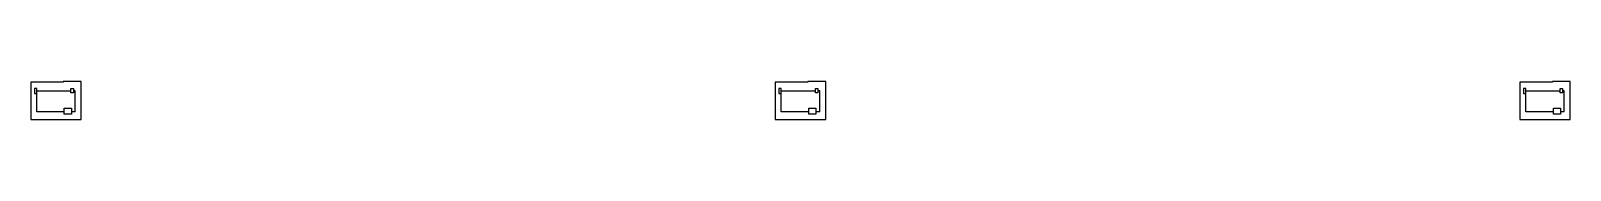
# Model space of a CAD drawing. Header units: metres. Extents: x -681087 to 1033303, y 74272 to 2630761.
# Drawn here: x -681087 to -420567, y 2489928 to 2496314 of the extents above; entities that cross this region are included whole.
import ezdxf

# ---------------------------------------------------------------- set-up
doc = ezdxf.new("R2010")
doc.units = ezdxf.units.M
doc.layers.add('SKELETON_CLEAN', color=7, linetype='Continuous')
doc.layers.add('SKELETON_ORIGINAL', color=8, linetype='Continuous')

msp = doc.modelspace()

# ---------------------------------------------------------------- linework, layer by layer
at = {"layer": 'SKELETON_CLEAN'}
for p, q in [((-681087, 2496198), (-681087, 2489928)), ((-675587, 2496198), (-681087, 2496198)), ((-672567, 2496314), (-675587, 2496314)), ((-675587, 2496314), (-675587, 2496198)), ((-672567, 2489928), (-672567, 2496314)), ((-555087, 2496198), (-555087, 2489928)), ((-549587, 2496198), (-555087, 2496198)), ((-546567, 2496314), (-549587, 2496314)), ((-549587, 2496314), (-549587, 2496198)), ((-546567, 2489928), (-546567, 2496314)), ((-429087, 2496198), (-429087, 2489928)), ((-423587, 2496198), (-429087, 2496198)), ((-420567, 2496314), (-423587, 2496314)), ((-423587, 2496314), (-423587, 2496198)), ((-420567, 2489928), (-420567, 2496314)), ((-680087, 2495148), (-680487, 2495148)), ((-680487, 2495148), (-680487, 2494298)), ((-680487, 2494298), (-680087, 2494298)), ((-680087, 2494298), (-680087, 2495148)), ((-680087, 2491228), (-680087, 2494748)), ((-680087, 2494748), (-674287, 2494748)), ((-674287, 2494398), (-674287, 2495148)), ((-674287, 2495148), (-673887, 2495148)), ((-673887, 2494398), (-674287, 2494398)), ((-673887, 2495148), (-673887, 2494398)), ((-673567, 2494748), (-673887, 2494748)), ((-673567, 2491228), (-673567, 2494748)), ((-554087, 2495148), (-554487, 2495148)), ((-554487, 2495148), (-554487, 2494298)), ((-554487, 2494298), (-554087, 2494298)), ((-554087, 2494298), (-554087, 2495148)), ((-554087, 2491228), (-554087, 2494748)), ((-554087, 2494748), (-548287, 2494748)), ((-548287, 2494398), (-548287, 2495148)), ((-548287, 2495148), (-547887, 2495148)), ((-547887, 2494398), (-548287, 2494398)), ((-547887, 2495148), (-547887, 2494398)), ((-547567, 2494748), (-547887, 2494748)), ((-547567, 2491228), (-547567, 2494748)), ((-428087, 2495148), (-428487, 2495148)), ((-428487, 2495148), (-428487, 2494298)), ((-428487, 2494298), (-428087, 2494298)), ((-428087, 2494298), (-428087, 2495148)), ((-428087, 2491228), (-428087, 2494748)), ((-428087, 2494748), (-422287, 2494748)), ((-422287, 2494398), (-422287, 2495148)), ((-422287, 2495148), (-421887, 2495148)), ((-421887, 2494398), (-422287, 2494398)), ((-421887, 2495148), (-421887, 2494398)), ((-421567, 2494748), (-421887, 2494748)), ((-421567, 2491228), (-421567, 2494748)), ((-675417, 2491228), (-680087, 2491228)), ((-675417, 2491828), (-674217, 2491828)), ((-675417, 2490828), (-675417, 2491828)), ((-674217, 2490828), (-675417, 2490828)), ((-674217, 2491828), (-674217, 2490828)), ((-673567, 2491228), (-674217, 2491228)), ((-549417, 2491228), (-554087, 2491228)), ((-549417, 2491828), (-548217, 2491828)), ((-549417, 2490828), (-549417, 2491828)), ((-548217, 2490828), (-549417, 2490828)), ((-548217, 2491828), (-548217, 2490828)), ((-547567, 2491228), (-548217, 2491228)), ((-423417, 2491228), (-428087, 2491228)), ((-423417, 2491828), (-422217, 2491828)), ((-423417, 2490828), (-423417, 2491828)), ((-422217, 2490828), (-423417, 2490828)), ((-422217, 2491828), (-422217, 2490828)), ((-421567, 2491228), (-422217, 2491228)), ((-681087, 2489928), (-672567, 2489928)), ((-555087, 2489928), (-546567, 2489928)), ((-429087, 2489928), (-420567, 2489928))]:
    msp.add_line(p, q, dxfattribs=at)
at = {"layer": 'SKELETON_ORIGINAL'}
for p, q in [((-681087, 2496198), (-681087, 2489928)), ((-675587, 2496198), (-681087, 2496198)), ((-672567, 2496314), (-675587, 2496314)), ((-675587, 2496314), (-675587, 2496198)), ((-672567, 2489928), (-672567, 2496314)), ((-555087, 2496198), (-555087, 2489928)), ((-549587, 2496198), (-555087, 2496198)), ((-546567, 2496314), (-549587, 2496314)), ((-549587, 2496314), (-549587, 2496198)), ((-546567, 2489928), (-546567, 2496314)), ((-429087, 2496198), (-429087, 2489928)), ((-423587, 2496198), (-429087, 2496198)), ((-420567, 2496314), (-423587, 2496314)), ((-423587, 2496314), (-423587, 2496198)), ((-420567, 2489928), (-420567, 2496314)), ((-680087, 2495148), (-680487, 2495148)), ((-680487, 2495148), (-680487, 2494298)), ((-680487, 2494298), (-680087, 2494298)), ((-680087, 2494298), (-680087, 2495148)), ((-680087, 2491228), (-680087, 2494748)), ((-680087, 2494748), (-674287, 2494748)), ((-674287, 2494398), (-674287, 2495148)), ((-674287, 2495148), (-673887, 2495148)), ((-673887, 2494398), (-674287, 2494398)), ((-673887, 2495148), (-673887, 2494398)), ((-673567, 2494748), (-673887, 2494748)), ((-673567, 2491228), (-673567, 2494748)), ((-554087, 2495148), (-554487, 2495148)), ((-554487, 2495148), (-554487, 2494298)), ((-554487, 2494298), (-554087, 2494298)), ((-554087, 2494298), (-554087, 2495148)), ((-554087, 2491228), (-554087, 2494748)), ((-554087, 2494748), (-548287, 2494748)), ((-548287, 2494398), (-548287, 2495148)), ((-548287, 2495148), (-547887, 2495148)), ((-547887, 2494398), (-548287, 2494398)), ((-547887, 2495148), (-547887, 2494398)), ((-547567, 2494748), (-547887, 2494748)), ((-547567, 2491228), (-547567, 2494748)), ((-428087, 2495148), (-428487, 2495148)), ((-428487, 2495148), (-428487, 2494298)), ((-428487, 2494298), (-428087, 2494298)), ((-428087, 2494298), (-428087, 2495148)), ((-428087, 2491228), (-428087, 2494748)), ((-428087, 2494748), (-422287, 2494748)), ((-422287, 2494398), (-422287, 2495148)), ((-422287, 2495148), (-421887, 2495148)), ((-421887, 2494398), (-422287, 2494398)), ((-421887, 2495148), (-421887, 2494398)), ((-421567, 2494748), (-421887, 2494748)), ((-421567, 2491228), (-421567, 2494748)), ((-675417, 2491228), (-680087, 2491228)), ((-675417, 2491828), (-674217, 2491828)), ((-675417, 2490828), (-675417, 2491828)), ((-674217, 2490828), (-675417, 2490828)), ((-674217, 2491828), (-674217, 2490828)), ((-673567, 2491228), (-674217, 2491228)), ((-549417, 2491228), (-554087, 2491228)), ((-549417, 2491828), (-548217, 2491828)), ((-549417, 2490828), (-549417, 2491828)), ((-548217, 2490828), (-549417, 2490828)), ((-548217, 2491828), (-548217, 2490828)), ((-547567, 2491228), (-548217, 2491228)), ((-423417, 2491228), (-428087, 2491228)), ((-423417, 2491828), (-422217, 2491828)), ((-423417, 2490828), (-423417, 2491828)), ((-422217, 2490828), (-423417, 2490828)), ((-422217, 2491828), (-422217, 2490828)), ((-421567, 2491228), (-422217, 2491228)), ((-681087, 2489928), (-672567, 2489928)), ((-555087, 2489928), (-546567, 2489928)), ((-429087, 2489928), (-420567, 2489928))]:
    msp.add_line(p, q, dxfattribs=at)

doc.saveas('drawing.dxf')
